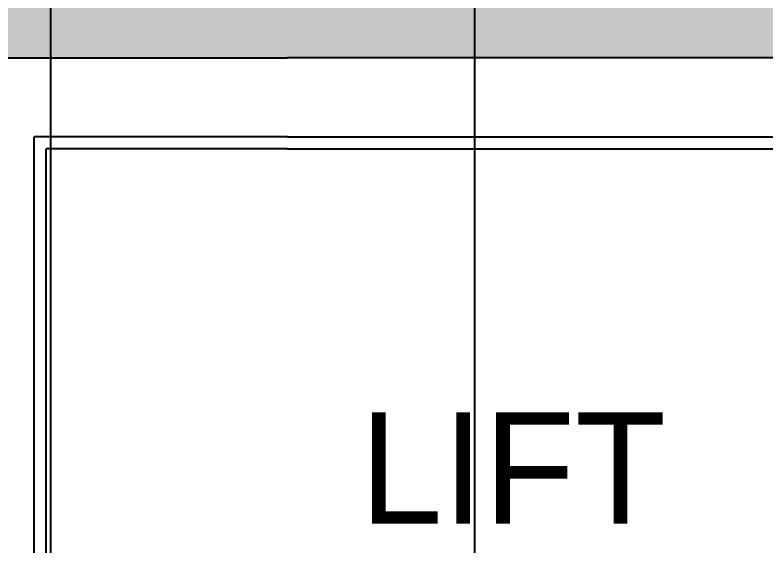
# Model space of a CAD drawing. Header units: millimetres. Extents: x 173236 to 801264, y -94969 to 615039.
# Drawn here: x 636244 to 638266, y 131826 to 133255 of the extents above; entities that cross this region are included whole.
import ezdxf

# ---------------------------------------------------------------- set-up
doc = ezdxf.new("R2010")
doc.units = ezdxf.units.MM
doc.header["$MEASUREMENT"] = 0
for name, color, linetype in [('VOX-A-ANNO-GRID-LINE', 254, 'Continuous'), ('VOX-A-ANNO-SECT-LINE', 201, 'Continuous'), ('VOX-A-ANNO-TEXT', 30, 'Continuous'), ('VOX-A-COLUMN-SECT', 210, 'Continuous'), ('VOX-A-FURN-LAYOUT', 93, 'Continuous'), ('VOX-A-STAIRS-STEPS', 140, 'Continuous'), ('VOX-A-WALL-PATT', 233, 'Continuous')]:
    doc.layers.add(name, color=color, linetype=linetype)
doc.styles.add('3 mm Rotis Annotative', font='', dxfattribs={"height": 3})
doc.styles.get('3 mm Rotis Annotative').set_extended_font_data('Rotis Sans Serif')

# ---------------------------------------------------------------- blocks, each defined once
blk = doc.blocks.new('dd')
at = {"layer": 'VOX-A-ANNO-GRID-LINE', "transparency": 33554610}
blk.add_line((704415.2, 167519.9), (704415.2, 143590.9), dxfattribs=at)
blk = doc.blocks.new('lift-flat-2')
at = {"layer": 'VOX-A-WALL-PATT'}
h = blk.add_hatch(color=256, dxfattribs=at)
h.dxf.hatch_style = 1
h.paths.add_polyline_path([(-39888.7, 660781.1), (-40853.7, 660781.1), (-42953.7, 660781.1), (-42953.7, 660363.6), (-42803.7, 660363.6), (-42803.7, 660631.1), (-40853.7, 660631.1), (-40088.7, 660631.1), (-40088.7, 660246.1), (-40088.7, 658225.1), (-40853.7, 658225.1), (-42803.7, 658225.1), (-42803.7, 658205.1), (-42953.7, 658205.1), (-42953.7, 658075.1), (-40853.7, 658075.1), (-39888.7, 658075.1)])
at = {"layer": 'VOX-A-COLUMN-SECT', "ltscale": 3}
for p in [(-42803.7, 658225.1), (-40088.7, 658225.1)]:
    blk.add_line(p, (-40853.7, 658225.1), dxfattribs=at)
at = {"layer": 'VOX-A-FURN-LAYOUT', "ltscale": 3}
for p, q in [((-40171.2, 660208.6), (-40171.2, 658437.6)), ((-40203.7, 660176.1), (-40203.7, 658470.1)), ((-40853.7, 658470.1), (-42603.7, 658470.1)), ((-40853.7, 658470.1), (-40203.7, 658470.1)), ((-40853.7, 658437.6), (-42520.2, 658437.6)), ((-40853.7, 658437.6), (-40171.2, 658437.6))]:
    blk.add_line(p, q, dxfattribs=at)
blk = doc.blocks.new('TYPICAL FLOOR PLAN')
at = {"layer": 'VOX-A-STAIRS-STEPS', "rotation": 179.9999907301218}
blk.add_blockref('lift-flat-2', (941890, 777814.5), dxfattribs=at)

msp = doc.modelspace()

# ---------------------------------------------------------------- block references
at = {"layer": 'VOX-A-ANNO-GRID-LINE'}
msp.add_blockref('dd', (-68075.9, -22127.2), dxfattribs=at)

# ---------------------------------------------------------------- next in the draw order: block references
msp.add_blockref('TYPICAL FLOOR PLAN', (-345765.8, 13550.1))

# ---------------------------------------------------------------- next in the draw order: linework, layer by layer
at = {"layer": 'VOX-A-ANNO-SECT-LINE'}
msp.add_line((637481.8, 119404.4), (637481.8, 145612.9), dxfattribs=at)

# ---------------------------------------------------------------- next in the draw order: texts
at = {"layer": 'VOX-A-ANNO-TEXT', "insert": (637171.8, 132185.4), "char_height": 300, "attachment_point": 1, "style": '3 mm Rotis Annotative'}
msp.add_mtext_dynamic_manual_height_columns('LIFT', width=13077.025, gutter_width=1564, heights=[0], dxfattribs=at)

doc.saveas('drawing.dxf')
